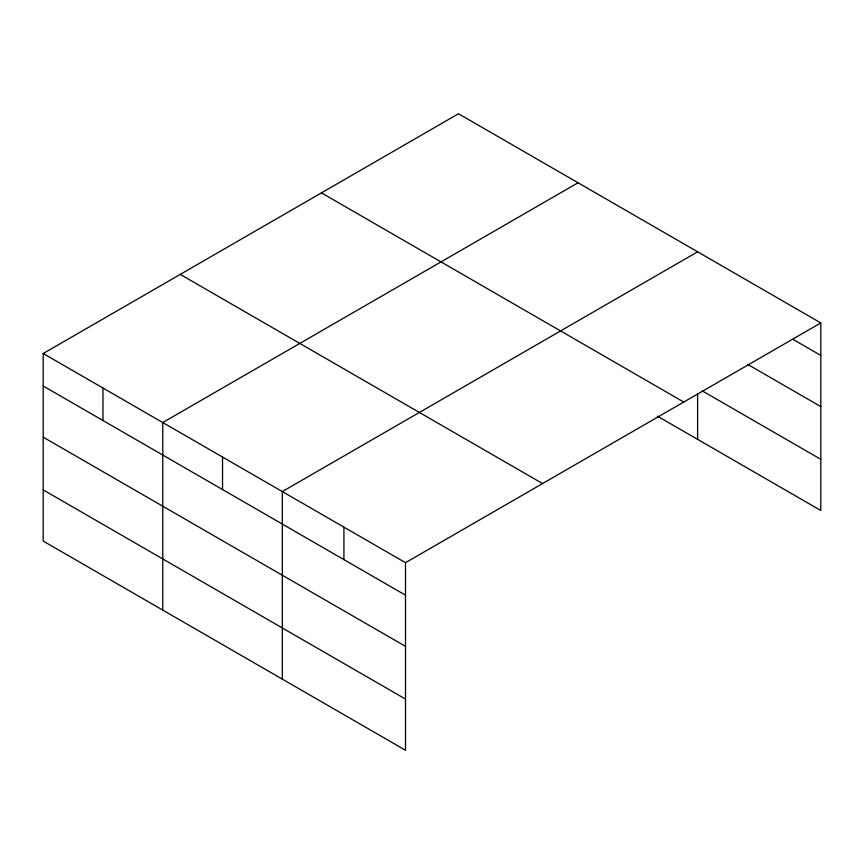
<?xml version="1.0" encoding="UTF-8"?>
<svg xmlns="http://www.w3.org/2000/svg" width="864" height="864" viewBox="0 0 864 864"><rect width="100%" height="100%" fill="white"/><g stroke="black" fill="none" stroke-linecap="round" stroke-linejoin="round"><path stroke-width="1.3" d="M657.374 416.135L820.8 510.484L820.8 322.931L458.492 113.746L43.2 353.516L43.2 541.069L405.508 750.254L405.508 562.691L43.2 353.516M578.048 182.779L162.767 422.539L162.767 610.103M697.615 251.813L282.323 491.573L282.323 679.126M405.508 562.691L820.8 322.931M792.904 339.325L820.8 355.428M747.587 364.327L820.8 406.598M702.259 390.874L820.8 459.313M321.44 192.877L683.759 402.052M180.241 274.396L542.56 483.57M43.2 386.014L405.508 595.188M43.2 437.184L405.508 646.358M43.2 489.899L405.508 699.084M697.615 393.584L697.615 439.366M343.915 527.137L343.915 559.624M222.545 457.056L222.545 489.553M102.978 388.033L102.978 420.53"/></g></svg>
